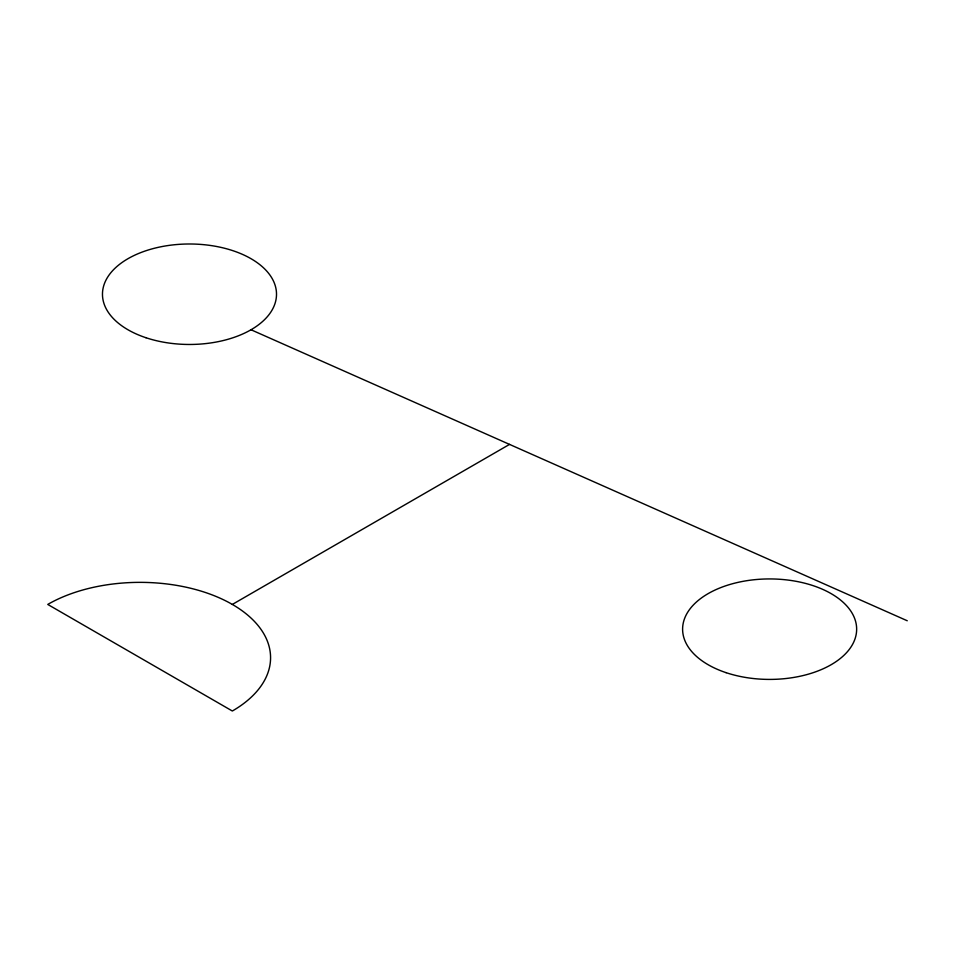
<?xml version="1.0" encoding="UTF-8"?>
<svg xmlns="http://www.w3.org/2000/svg" width="955" height="955" viewBox="0 0 955 955"><rect width="100%" height="100%" fill="white"/><g stroke="black" fill="none" stroke-linecap="round" stroke-linejoin="round"><path stroke-width="1.43" d="M232.34 604.431A130.525 75.361 0 0 1 232.34 711.009L47.75 604.431A130.525 75.361 0 0 1 232.34 604.431L509.528 444.397M251.022 329.762L907.25 620.762M145.984 337.736A87.012 50.233 0 0 0 276.508 294.236A87.012 50.233 0 0 0 145.984 250.723A87.012 50.233 0 0 0 145.984 337.736M726.122 672.678A87.012 50.233 0 0 0 856.647 629.178A87.012 50.233 0 0 0 726.122 585.666A87.012 50.233 0 0 0 726.122 672.678"/></g></svg>
